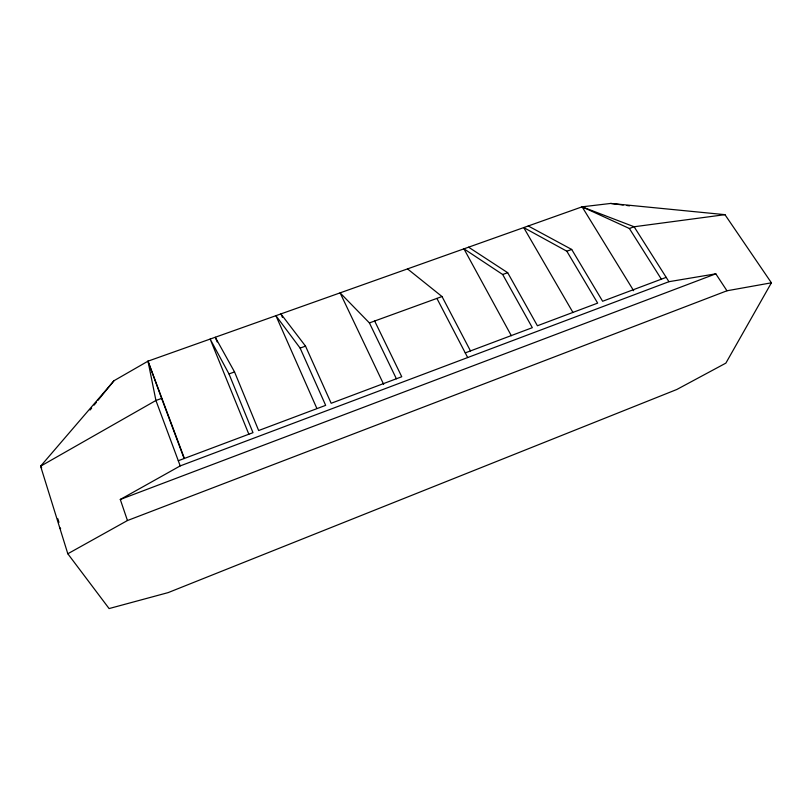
<?xml version="1.0" encoding="UTF-8"?>
<svg xmlns="http://www.w3.org/2000/svg" width="812" height="812" viewBox="0 0 812 812"><rect width="100%" height="100%" fill="white"/><g stroke="black" fill="none" stroke-linecap="round" stroke-linejoin="round"><path stroke-width="1.22" d="M771.4 282.809L725.867 363.126L676.812 389.486L168.185 592.598L109.102 608.564L67.812 553.764L40.6 466.189L113.995 380.726L147.997 361.167L582.102 206.827L610.726 203.436L724.954 214.662L771.4 282.809L726.963 290.777L127.454 520.533L67.812 553.764M90.081 410.019L91.675 408.071M94.07 405.137L96.455 402.204M98.049 400.255L113.995 380.726M127.454 520.533L120.288 499.471L180.213 465.905L668.936 281.693L715.808 273.827L726.963 290.777M120.288 499.471L715.808 273.827M178.295 460.729L252.989 432.664L228.994 373.936L210.156 339.071L248.858 434.258M465.256 352.885L532.317 327.683L502.689 274.507L463.936 248.837L511.327 335.701M666.185 277.369L602.626 301.262L571.699 249.446L528.247 225.969M184.121 458.547L161.618 398.408L155.924 400.478L40.6 466.189L41.696 467.813M228.994 373.936L234.536 371.926L258.652 430.533L325.663 405.35L300.125 348.094L275.918 315.685L316.842 408.395M300.125 348.094L305.525 346.135L331.174 403.28L401.747 376.748L374.667 321.014M383.65 384.32L340.096 292.868L369.409 322.922L442.022 296.542L470.473 350.926M502.689 274.507L507.683 272.7L537.412 325.764L597.662 303.12L566.827 251.212L523.71 227.583L572.978 312.518M566.827 251.212L571.699 249.446M633.664 290.726L582.102 206.827L629.371 228.487L634.121 226.761L724.954 214.662M610.726 203.436L623.261 205.04M627.016 205.517L629.523 205.842M582.102 206.827L634.121 226.761L668.936 281.693M468.585 247.183L507.683 272.7M407.512 268.894L442.022 296.542M305.525 346.135L280.911 313.909L282.444 317.38M59.591 527.323L60.656 528.785M629.371 228.487L661.354 279.186M234.536 371.926L215.271 337.254L217.19 341.943M436.907 298.41L467.682 357.554M369.409 322.922L396.388 378.768M180.213 465.905L155.924 400.478L147.997 361.167L184.172 457.836M147.997 361.167L161.618 398.408M57.845 518.777L58.961 522.36"/></g></svg>
